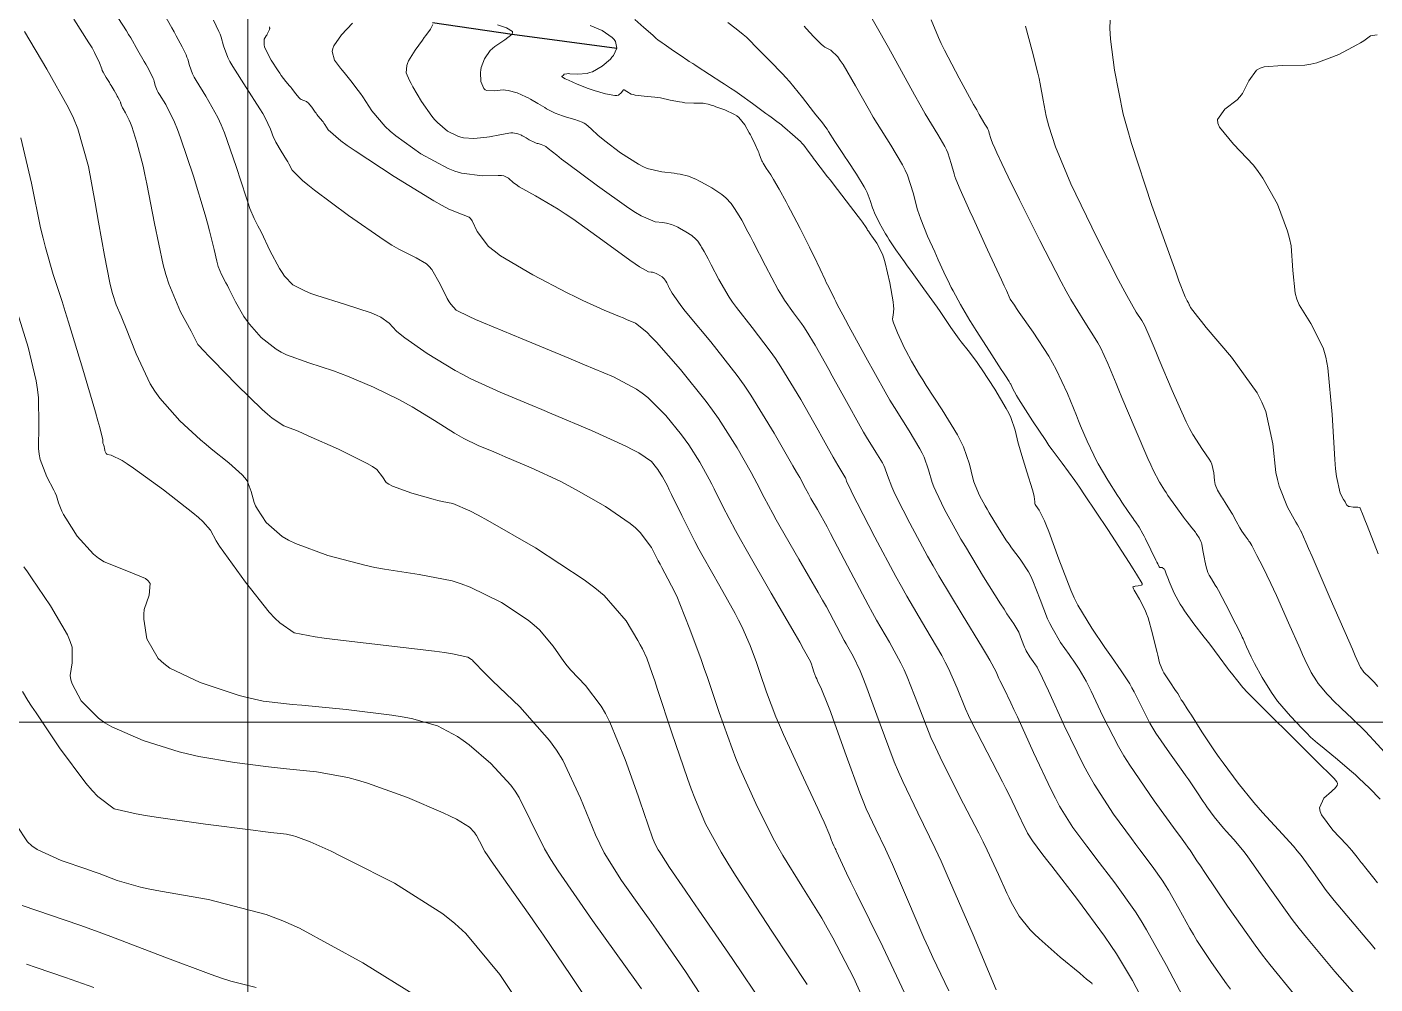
# Model space of a CAD drawing. Header units: millimetres. Extents: x 837475 to 838477, y 1189012 to 1191015.
# Drawn here: x 838252.3 to 838400.1, y 1189385.2 to 1189490.1 of the extents above; entities that cross this region are included whole.
import ezdxf

# ---------------------------------------------------------------- set-up
doc = ezdxf.new("R2010")
doc.units = ezdxf.units.MM
doc.header["$LTSCALE"] = 0.3
doc.layers.add('COORD', color=253, linetype='Continuous', lineweight=20)
for name, color, linetype, lineweight, true_color in [('COTAS 10', 7, 'Continuous', 9, 0x6e3e2d), ('COTAS INT', 7, 'Continuous', 5, 0x9fa19f), ('Escorrentias', 7, 'Continuous', 25, 0x00a8ad)]:
    doc.layers.add(name, color=color, linetype=linetype, lineweight=lineweight, true_color=true_color)

msp = doc.modelspace()

# ---------------------------------------------------------------- linework, layer by layer
at = {"layer": 'COORD'}
for p, q in [((838276.51, 1189013.87), (838276.51, 1191013.87)), ((837476.51, 1189413.87), (838476.51, 1189413.87))]:
    msp.add_line(p, q, dxfattribs=at)
at = {"layer": 'COTAS 10'}
for points in [[(838257.42, 1189490.92), (838259.08, 1189488.32), (838259.42, 1189487.76), (838259.7, 1189487.28), (838260.24, 1189486.13), (838260.47, 1189485.47), (838260.54, 1189485.29), (838260.62, 1189485.12), (838260.95, 1189484.53), (838261.31, 1189483.96), (838261.41, 1189483.8), (838261.5, 1189483.65), (838261.83, 1189483.08), (838262.12, 1189482.58), (838262.18, 1189482.47), (838262.24, 1189482.36), (838262.41, 1189482.05), (838262.52, 1189481.81), (838262.55, 1189481.75), (838262.57, 1189481.7), (838262.62, 1189481.51), (838262.71, 1189481.27), (838262.75, 1189481.19), (838262.81, 1189481.09), (838263.09, 1189480.65), (838263.49, 1189479.84), (838263.62, 1189479.51), (838263.76, 1189479.14), (838264.33, 1189477.41), (838265.02, 1189474.81), (838265.22, 1189473.89), (838265.43, 1189472.88), (838266.25, 1189468.5), (838267.22, 1189464), (838267.52, 1189462.92), (838267.84, 1189461.91), (838269.13, 1189458.84), (838270.27, 1189456.7), (838270.49, 1189456.28), (838270.68, 1189455.93), (838271.02, 1189455.27), (838271.73, 1189454.48), (838272.15, 1189454.05), (838272.66, 1189453.52), (838275.3, 1189450.83), (838278.06, 1189448.14), (838278.66, 1189447.6), (838279.18, 1189447.17), (838280.43, 1189446.34), (838281.82, 1189445.82), (838282.42, 1189445.56), (838283.12, 1189445.26), (838286.45, 1189443.77), (838289.59, 1189442.21), (838290.17, 1189441.87), (838290.63, 1189441.56), (838291.26, 1189440.74), (838291.65, 1189440.11), (838291.96, 1189439.93), (838292.35, 1189439.73), (838294.49, 1189438.97), (838296.82, 1189438.3), (838297.33, 1189438.16), (838297.79, 1189438.05), (838298.97, 1189437.82), (838300.85, 1189437.02), (838301.75, 1189436.55), (838302.82, 1189435.97), (838308.04, 1189432.95), (838313.39, 1189429.46), (838314.55, 1189428.57), (838315.56, 1189427.73), (838318, 1189424.97), (838319.27, 1189422.8), (838319.53, 1189422.33), (838319.76, 1189421.91), (838320.26, 1189420.87), (838320.84, 1189419.2), (838321.11, 1189418.39), (838321.43, 1189417.43), (838322.99, 1189412.7), (838324.7, 1189407.69), (838325.11, 1189406.55), (838325.5, 1189405.52), (838326.67, 1189402.7), (838328.4, 1189399.61), (838329.14, 1189398.41), (838329.98, 1189397.06), (838333.97, 1189390.94), (838337.84, 1189385.09)], [(838329.15, 1189490.55), (838330.05, 1189489.84), (838330.83, 1189489.23), (838331.01, 1189489.08), (838331.17, 1189488.94), (838331.61, 1189488.51), (838332.14, 1189487.94), (838332.36, 1189487.72), (838332.6, 1189487.48), (838333.74, 1189486.35), (838335.11, 1189484.94), (838335.49, 1189484.51), (838335.88, 1189484.07), (838337.31, 1189482.32), (838338.53, 1189480.76), (838338.78, 1189480.44), (838339.01, 1189480.16), (838339.51, 1189479.55), (838339.88, 1189479.05), (838340.02, 1189478.84), (838340.18, 1189478.6), (838340.88, 1189477.52), (838341.73, 1189476.19), (838341.99, 1189475.8), (838342.24, 1189475.41), (838343.23, 1189473.92), (838344.08, 1189472.54), (838344.26, 1189472.22), (838344.41, 1189471.92), (838344.74, 1189471.05), (838344.99, 1189470.24), (838345.09, 1189469.98), (838345.21, 1189469.7), (838345.77, 1189468.57), (838346.44, 1189467.37), (838346.64, 1189467.05), (838346.83, 1189466.73), (838347.57, 1189465.63), (838348.49, 1189464.32), (838348.81, 1189463.88), (838349.15, 1189463.4), (838350.62, 1189461.37), (838352.07, 1189459.34), (838352.41, 1189458.86), (838352.72, 1189458.42), (838353.6, 1189457.13), (838354.31, 1189456.11), (838354.51, 1189455.83), (838354.72, 1189455.56), (838355.47, 1189454.6), (838356.39, 1189453.38), (838356.7, 1189452.94), (838357.03, 1189452.46), (838358.4, 1189450.37), (838359.67, 1189448.23), (838359.93, 1189447.72), (838360.15, 1189447.25), (838360.63, 1189445.85), (838360.97, 1189444.45), (838361.1, 1189443.97), (838361.25, 1189443.46), (838361.93, 1189441.28), (838362.55, 1189439.31), (838362.66, 1189438.93), (838362.74, 1189438.61), (838362.81, 1189438.02), (838362.81, 1189437.79), (838362.85, 1189437.7), (838362.91, 1189437.59), (838363.26, 1189437.1), (838363.87, 1189435.92), (838364.09, 1189435.38), (838364.34, 1189434.75), (838365.43, 1189431.71), (838366.73, 1189428.33), (838367.11, 1189427.49), (838367.51, 1189426.69), (838369.03, 1189424.15), (838370.49, 1189422.04), (838370.85, 1189421.52), (838371.2, 1189421.03), (838372.28, 1189419.48), (838373.2, 1189418.04), (838373.45, 1189417.62), (838373.68, 1189417.19), (838374.48, 1189415.56), (838375.41, 1189413.75), (838375.73, 1189413.21), (838376.08, 1189412.65), (838377.57, 1189410.49), (838379.03, 1189408.45), (838379.37, 1189407.97), (838379.68, 1189407.53), (838380.55, 1189406.22), (838381.25, 1189405.15), (838381.46, 1189404.85), (838381.67, 1189404.56), (838382.47, 1189403.49), (838383.31, 1189402.46), (838383.54, 1189402.19), (838383.77, 1189401.92), (838384.62, 1189401), (838385.74, 1189399.65), (838386.15, 1189399.1), (838386.6, 1189398.49), (838388.57, 1189395.65), (838391.02, 1189392.23), (838391.78, 1189391.25), (838392.57, 1189390.25), (838395.7, 1189386.54), (838398.44, 1189383.41)], [(838371.04, 1189490.79), (838371.01, 1189489.89), (838371.05, 1189489.36), (838371.11, 1189488.71), (838371.52, 1189485.33), (838372.49, 1189480.51), (838372.91, 1189478.95), (838373.38, 1189477.29), (838375.63, 1189470.48), (838377.81, 1189464.41), (838378.25, 1189463.22), (838378.6, 1189462.25), (838379.28, 1189460.48), (838379.44, 1189460.17), (838379.47, 1189460.1), (838379.5, 1189460.04), (838379.58, 1189459.92), (838379.62, 1189459.85), (838379.64, 1189459.82), (838379.67, 1189459.75), (838379.71, 1189459.65), (838379.73, 1189459.6), (838379.75, 1189459.55), (838379.85, 1189459.32), (838380.62, 1189458.31), (838381.06, 1189457.77), (838381.6, 1189457.13), (838384.38, 1189453.86), (838387.16, 1189449.97), (838387.7, 1189448.94), (838388.14, 1189447.92), (838388.91, 1189444.38), (838389.23, 1189441.22), (838389.39, 1189440.45), (838389.58, 1189439.72), (838390.51, 1189437.42), (838391.42, 1189435.79), (838391.59, 1189435.48), (838391.73, 1189435.22), (838391.97, 1189434.81), (838391.98, 1189434.78), (838391.99, 1189434.78), (838391.99, 1189434.77), (838392.01, 1189434.74), (838392.51, 1189433.59), (838392.82, 1189432.88), (838393.2, 1189432), (838395.2, 1189427.4), (838397.22, 1189422.77), (838397.62, 1189421.87), (838397.94, 1189421.13), (838398.51, 1189419.85), (838398.64, 1189419.65), (838398.68, 1189419.59), (838398.72, 1189419.54), (838398.89, 1189419.34), (838399.1, 1189419.13), (838399.16, 1189419.06), (838399.23, 1189419), (838399.48, 1189418.76), (838399.79, 1189418.46), (838399.89, 1189418.35), (838399.99, 1189418.24), (838400.41, 1189417.78)], [(838287.96, 1189490.46), (838286.77, 1189489.19), (838285.92, 1189487.99), (838285.81, 1189487.69), (838285.75, 1189487.39), (838286.01, 1189486.44), (838286.66, 1189485.55), (838286.85, 1189485.31), (838287.05, 1189485.06), (838287.79, 1189484.17), (838288.61, 1189483.11), (838288.85, 1189482.77), (838289.11, 1189482.4), (838290.09, 1189480.88), (838291.54, 1189479.14), (838292.09, 1189478.63), (838292.71, 1189478.11), (838295.48, 1189476.16), (838298.46, 1189474.56), (838299.21, 1189474.27), (838299.92, 1189474.04), (838302.24, 1189473.75), (838303.96, 1189473.79), (838304.3, 1189473.77), (838304.58, 1189473.73), (838305.09, 1189473.48), (838305.62, 1189472.97), (838305.91, 1189472.78), (838306.26, 1189472.55), (838308.06, 1189471.55), (838310.52, 1189470.09), (838311.3, 1189469.58), (838312.12, 1189469.03), (838315.43, 1189466.66), (838318.38, 1189464.51), (838318.97, 1189464.1), (838319.46, 1189463.77), (838320.43, 1189463.23), (838320.74, 1189463.2), (838320.82, 1189463.19), (838320.89, 1189463.17), (838321.1, 1189463.12), (838321.29, 1189463.04), (838321.36, 1189463.01), (838321.42, 1189462.97), (838321.68, 1189462.83), (838321.93, 1189462.67), (838321.98, 1189462.62), (838322.03, 1189462.58), (838322.16, 1189462.44), (838322.26, 1189462.29), (838322.29, 1189462.25), (838322.32, 1189462.2), (838322.43, 1189462.02), (838322.58, 1189461.73), (838322.64, 1189461.61), (838322.71, 1189461.48), (838323.02, 1189460.89), (838323.89, 1189459.64), (838324.31, 1189459.1), (838324.81, 1189458.48), (838327.27, 1189455.53), (838330.15, 1189451.87), (838330.91, 1189450.8), (838331.66, 1189449.7), (838334.23, 1189445.53), (838336.27, 1189441.97), (838336.67, 1189441.25), (838337.01, 1189440.66), (838337.65, 1189439.48), (838337.97, 1189438.88), (838338.1, 1189438.65), (838338.25, 1189438.38), (838338.95, 1189437.17), (838340.01, 1189435.26), (838340.39, 1189434.55), (838340.81, 1189433.77), (838342.62, 1189430.3), (838344.52, 1189426.72), (838344.99, 1189425.85), (838345.44, 1189425.05), (838346.87, 1189422.62), (838348.12, 1189420.32), (838348.46, 1189419.59), (838348.8, 1189418.83), (838349.99, 1189415.75), (838351.41, 1189412.19), (838351.89, 1189411.12), (838352.4, 1189410.02), (838354.55, 1189405.75), (838356.66, 1189401.69), (838357.14, 1189400.73), (838357.58, 1189399.83), (838358.8, 1189397.15), (838359.72, 1189395.1), (838359.97, 1189394.59), (838360.22, 1189394.11), (838361.08, 1189392.6), (838362.29, 1189391.1), (838362.75, 1189390.63), (838363.26, 1189390.13), (838365.57, 1189388.1), (838367.72, 1189386.33), (838368.14, 1189385.98), (838368.47, 1189385.7), (838369.04, 1189385.23), (838369.07, 1189385.17), (838369.08, 1189385.16), (838369.09, 1189385.15), (838369.1, 1189385.13)], [(838307.08, 1189381.74), (838304.14, 1189386.2), (838300.39, 1189390.68), (838299.18, 1189391.79), (838297.89, 1189392.85), (838292.58, 1189396.2), (838287.63, 1189398.71), (838286.56, 1189399.24), (838285.63, 1189399.7), (838283.33, 1189400.75), (838282.07, 1189401.23), (838281.77, 1189401.33), (838281.5, 1189401.41), (838280.75, 1189401.57), (838279.03, 1189401.77), (838278.15, 1189401.88), (838277.1, 1189402.01), (838271.85, 1189402.68), (838266.44, 1189403.43), (838265.28, 1189403.61), (838264.27, 1189403.79), (838261.85, 1189404.36), (838260.05, 1189405.71), (838259.43, 1189406.37), (838258.75, 1189407.16), (838255.86, 1189411.06), (838253.27, 1189414.89), (838252.78, 1189415.62), (838252.38, 1189416.22), (838251.79, 1189417.22)]]:
    msp.add_lwpolyline(points, dxfattribs=at)
at = {"layer": 'COTAS INT'}
for points in [[(838343.91, 1189492.8), (838346.76, 1189487.82), (838349.61, 1189482.63), (838350.23, 1189481.52), (838350.78, 1189480.55), (838352.16, 1189478.26), (838352.94, 1189476.95), (838353.11, 1189476.6), (838353.26, 1189476.26), (838353.64, 1189475.1), (838353.94, 1189473.98), (838354.04, 1189473.67), (838354.14, 1189473.36), (838354.6, 1189472.24), (838355.37, 1189470.54), (838355.67, 1189469.87), (838356.02, 1189469.11), (838357.62, 1189465.63), (838359.14, 1189462.33), (838359.43, 1189461.69), (838359.68, 1189461.16), (838360.11, 1189460.23), (838360.55, 1189459.56), (838360.8, 1189459.21), (838361.09, 1189458.78), (838362.62, 1189456.6), (838364.33, 1189453.96), (838364.75, 1189453.23), (838365.15, 1189452.5), (838366.38, 1189449.87), (838367.36, 1189447.48), (838367.6, 1189446.9), (838367.82, 1189446.35), (838368.53, 1189444.66), (838369.26, 1189443.11), (838369.49, 1189442.65), (838369.75, 1189442.18), (838370.81, 1189440.38), (838371.86, 1189438.71), (838372.11, 1189438.32), (838372.34, 1189437.96), (838373.03, 1189436.94), (838373.57, 1189436.19), (838373.7, 1189435.99), (838373.82, 1189435.81), (838374.22, 1189435.22), (838374.64, 1189434.51), (838374.78, 1189434.25), (838374.92, 1189433.97), (838375.53, 1189432.74), (838376.08, 1189431.6), (838376.19, 1189431.38), (838376.27, 1189431.2), (838376.43, 1189430.89), (838376.46, 1189430.85), (838376.47, 1189430.84), (838376.47, 1189430.83), (838376.48, 1189430.82), (838376.53, 1189430.81), (838376.56, 1189430.81), (838376.59, 1189430.81), (838376.76, 1189430.8), (838376.95, 1189430.68), (838377.01, 1189430.62), (838377.05, 1189430.54), (838377.21, 1189430.12), (838377.44, 1189429.48), (838377.53, 1189429.26), (838377.63, 1189429.02), (838378.09, 1189428), (838378.75, 1189426.78), (838378.98, 1189426.42), (838379.22, 1189426.05), (838380.25, 1189424.63), (838381.38, 1189423.17), (838381.68, 1189422.78), (838381.98, 1189422.39), (838383.01, 1189421.02), (838383.94, 1189419.79), (838384.16, 1189419.49), (838384.38, 1189419.21), (838385.05, 1189418.34), (838385.62, 1189417.64), (838385.78, 1189417.46), (838385.94, 1189417.29), (838386.48, 1189416.73), (838387.5, 1189415.73), (838387.95, 1189415.28), (838388.47, 1189414.76), (838390.98, 1189412.27), (838393.4, 1189409.86), (838393.88, 1189409.4), (838394.26, 1189409.01), (838394.96, 1189408.34), (838395.15, 1189408.17), (838395.22, 1189408.1), (838395.29, 1189408.02), (838395.62, 1189407.68), (838395.9, 1189407.32), (838395.95, 1189407.23), (838395.97, 1189407.15), (838395.95, 1189406.9), (838395.65, 1189406.56), (838395.5, 1189406.42), (838395.33, 1189406.25), (838394.48, 1189405.51), (838394, 1189404.45), (838394.07, 1189404.08), (838394.22, 1189403.69), (838395.47, 1189402.02), (838396.98, 1189400.43), (838397.29, 1189400.09), (838397.56, 1189399.79), (838398.15, 1189399.07), (838398.48, 1189398.61), (838398.58, 1189398.48), (838398.69, 1189398.35), (838399.11, 1189397.85), (838399.98, 1189396.76), (838400.38, 1189396.26)], [(838262.32, 1189491), (838263.18, 1189489.62), (838263.42, 1189489.24), (838263.65, 1189488.86), (838264.45, 1189487.49), (838265.14, 1189486.28), (838265.3, 1189485.99), (838265.45, 1189485.73), (838265.86, 1189484.97), (838266.13, 1189484.4), (838266.18, 1189484.25), (838266.23, 1189484.12), (838266.35, 1189483.66), (838266.57, 1189483.09), (838266.68, 1189482.88), (838266.82, 1189482.64), (838267.5, 1189481.57), (838268.46, 1189479.62), (838268.78, 1189478.82), (838269.12, 1189477.91), (838270.53, 1189473.71), (838271.82, 1189469.48), (838272.09, 1189468.55), (838272.31, 1189467.73), (838272.81, 1189465.65), (838273.08, 1189464.39), (838273.17, 1189464.08), (838273.26, 1189463.8), (838273.62, 1189462.94), (838274.09, 1189462.03), (838274.25, 1189461.72), (838274.42, 1189461.38), (838275.14, 1189459.93), (838276.06, 1189458.34), (838276.35, 1189457.91), (838276.67, 1189457.49), (838277.96, 1189456.03), (838279.62, 1189454.73), (838280.17, 1189454.42), (838280.75, 1189454.12), (838283.18, 1189453.23), (838285.9, 1189452.36), (838286.67, 1189452.08), (838287.44, 1189451.79), (838290.28, 1189450.59), (838293.05, 1189449.23), (838293.79, 1189448.83), (838294.51, 1189448.43), (838296.97, 1189446.91), (838299.15, 1189445.54), (838299.68, 1189445.24), (838300.18, 1189444.96), (838301.74, 1189444.2), (838303.46, 1189443.48), (838304.07, 1189443.23), (838304.72, 1189442.95), (838307.55, 1189441.74), (838310.74, 1189440.26), (838311.62, 1189439.81), (838312.51, 1189439.34), (838315.71, 1189437.51), (838318.43, 1189435.64), (838319.02, 1189435.14), (838319.53, 1189434.66), (838320.76, 1189433.02), (838321.5, 1189431.55), (838321.7, 1189431.17), (838321.89, 1189430.8), (838322.57, 1189429.57), (838323.35, 1189428.03), (838323.6, 1189427.47), (838323.87, 1189426.84), (838324.97, 1189424.06), (838326.2, 1189420.73), (838326.55, 1189419.75), (838326.9, 1189418.75), (838328.19, 1189414.93), (838329.59, 1189410.98), (838330.02, 1189409.89), (838330.46, 1189408.81), (838332.19, 1189404.93), (838334.07, 1189401.19), (838334.62, 1189400.2), (838335.17, 1189399.23), (838337.26, 1189395.88), (838339.43, 1189392.38), (838340.04, 1189391.31), (838340.65, 1189390.21), (838342.9, 1189385.88), (838344.97, 1189381.34)], [(838267.07, 1189491.9), (838268.17, 1189489.97), (838268.42, 1189489.52), (838268.65, 1189489.1), (838269.3, 1189487.9), (838269.73, 1189486.99), (838269.82, 1189486.76), (838269.9, 1189486.54), (838270.09, 1189485.82), (838270.44, 1189484.91), (838270.61, 1189484.57), (838270.83, 1189484.19), (838271.91, 1189482.49), (838273.22, 1189480.12), (838273.58, 1189479.32), (838273.94, 1189478.45), (838275.23, 1189474.77), (838276.31, 1189471.4), (838276.54, 1189470.73), (838276.73, 1189470.16), (838277.19, 1189469.05), (838277.6, 1189468.28), (838277.78, 1189467.93), (838277.98, 1189467.52), (838278.91, 1189465.57), (838279.97, 1189463.57), (838280.25, 1189463.13), (838280.52, 1189462.75), (838281.43, 1189461.79), (838282.83, 1189461.09), (838283.4, 1189460.86), (838284.06, 1189460.62), (838287.1, 1189459.67), (838290.02, 1189458.72), (838290.6, 1189458.48), (838291.08, 1189458.26), (838291.99, 1189457.58), (838292.79, 1189456.71), (838293.2, 1189456.37), (838293.7, 1189455.99), (838296.16, 1189454.28), (838299.22, 1189452.42), (838300.08, 1189451.95), (838300.95, 1189451.5), (838304.17, 1189450.03), (838307.68, 1189448.58), (838308.75, 1189448.13), (838309.85, 1189447.66), (838314.17, 1189445.83), (838317.96, 1189444.11), (838318.73, 1189443.72), (838319.39, 1189443.37), (838320.76, 1189442.42), (838321.31, 1189441.74), (838321.45, 1189441.56), (838321.57, 1189441.38), (838321.96, 1189440.76), (838322.5, 1189439.75), (838322.71, 1189439.32), (838322.96, 1189438.82), (838324.08, 1189436.51), (838325.52, 1189433.66), (838325.96, 1189432.83), (838326.42, 1189431.98), (838328.24, 1189428.78), (838329.93, 1189425.77), (838330.31, 1189425.04), (838330.65, 1189424.36), (838331.58, 1189422.27), (838332.27, 1189420.41), (838332.46, 1189419.86), (838332.66, 1189419.3), (838333.38, 1189417.16), (838334.4, 1189414.45), (838334.79, 1189413.52), (838335.22, 1189412.52), (838337.16, 1189408.3), (838338.99, 1189404.39), (838339.36, 1189403.58), (838339.68, 1189402.9), (838340.3, 1189401.45), (838340.51, 1189400.87), (838340.56, 1189400.74), (838340.61, 1189400.62), (838340.76, 1189400.3), (838340.91, 1189399.99), (838340.96, 1189399.88), (838341.02, 1189399.75), (838341.25, 1189399.21), (838342.16, 1189397.3), (838342.63, 1189396.31), (838343.21, 1189395.13), (838346.12, 1189389.21), (838349.14, 1189382.86)], [(838272.75, 1189490.82), (838273.33, 1189489.58), (838273.46, 1189489.26), (838273.57, 1189488.96), (838273.83, 1189487.98), (838274.3, 1189486.73), (838274.54, 1189486.26), (838274.84, 1189485.74), (838276.32, 1189483.41), (838277.82, 1189481.09), (838278.13, 1189480.57), (838278.4, 1189480.11), (838278.97, 1189478.87), (838279.32, 1189477.96), (838279.45, 1189477.7), (838279.58, 1189477.43), (838280.16, 1189476.43), (838280.74, 1189475.49), (838280.88, 1189475.26), (838281, 1189475.04), (838281.36, 1189474.36), (838282.48, 1189473.23), (838283.08, 1189472.74), (838283.82, 1189472.16), (838287.53, 1189469.41), (838291.44, 1189466.7), (838292.29, 1189466.16), (838293.04, 1189465.7), (838294.94, 1189464.76), (838296.1, 1189464.1), (838296.4, 1189463.81), (838296.68, 1189463.47), (838297.6, 1189461.87), (838298.37, 1189460.28), (838298.57, 1189459.94), (838298.75, 1189459.66), (838299.33, 1189459.01), (838300.76, 1189458.32), (838301.48, 1189458), (838302.34, 1189457.64), (838306.59, 1189455.87), (838311.26, 1189453.95), (838312.38, 1189453.48), (838313.43, 1189453.04), (838316.59, 1189451.71), (838319.1, 1189450.36), (838319.74, 1189449.92), (838320.35, 1189449.44), (838322.35, 1189447.47), (838324.04, 1189445.37), (838324.45, 1189444.81), (838324.84, 1189444.26), (838326.05, 1189442.35), (838327.09, 1189440.49), (838327.36, 1189439.96), (838327.64, 1189439.44), (838328.6, 1189437.5), (838329.99, 1189434.85), (838330.53, 1189433.87), (838331.14, 1189432.79), (838333.9, 1189427.99), (838336.51, 1189423.5), (838337.02, 1189422.61), (838337.44, 1189421.87), (838338.18, 1189420.49), (838338.33, 1189420.09), (838338.37, 1189419.97), (838338.42, 1189419.85), (838338.57, 1189419.39), (838338.79, 1189418.8), (838338.88, 1189418.6), (838338.97, 1189418.39), (838339.39, 1189417.48), (838340.1, 1189415.75), (838340.38, 1189415.01), (838340.69, 1189414.17), (838342.12, 1189410.21), (838343.62, 1189406.12), (838343.98, 1189405.2), (838344.32, 1189404.36), (838345.36, 1189402.12), (838346.43, 1189399.93), (838346.79, 1189399.13), (838347.18, 1189398.26), (838348.83, 1189394.41), (838350.64, 1189390.22), (838351.13, 1189389.12), (838351.62, 1189388.05), (838353.35, 1189384.41)], [(838318.93, 1189490.88), (838319.91, 1189490.02), (838320.9, 1189489.16), (838321.09, 1189488.99), (838321.25, 1189488.85), (838321.51, 1189488.62), (838321.79, 1189488.43), (838321.95, 1189488.31), (838322.15, 1189488.17), (838323.18, 1189487.46), (838324.22, 1189486.74), (838324.43, 1189486.6), (838324.59, 1189486.49), (838324.91, 1189486.28), (838325.29, 1189486.04), (838325.51, 1189485.9), (838325.77, 1189485.73), (838327.12, 1189484.85), (838328.48, 1189483.96), (838328.75, 1189483.79), (838328.98, 1189483.64), (838329.44, 1189483.37), (838329.91, 1189483.06), (838330.15, 1189482.89), (838330.43, 1189482.69), (838331.85, 1189481.66), (838333.31, 1189480.58), (838333.62, 1189480.36), (838333.89, 1189480.16), (838334.52, 1189479.7), (838335.01, 1189479.33), (838335.18, 1189479.18), (838335.38, 1189479.02), (838336.23, 1189478.29), (838337.09, 1189477.5), (838337.28, 1189477.29), (838337.46, 1189477.1), (838337.96, 1189476.46), (838338.4, 1189475.83), (838338.53, 1189475.65), (838338.68, 1189475.45), (838339.26, 1189474.7), (838340.08, 1189473.65), (838340.38, 1189473.27), (838340.7, 1189472.85), (838342.11, 1189471.01), (838343.42, 1189469.29), (838343.68, 1189468.94), (838343.9, 1189468.65), (838344.3, 1189468.07), (838344.4, 1189467.88), (838344.43, 1189467.84), (838344.45, 1189467.8), (838344.54, 1189467.67), (838344.73, 1189467.4), (838344.82, 1189467.27), (838344.93, 1189467.12), (838345.47, 1189466.38), (838346.09, 1189465.16), (838346.25, 1189464.71), (838346.4, 1189464.21), (838346.91, 1189462), (838347.26, 1189459.92), (838347.3, 1189459.5), (838347.33, 1189459.16), (838347.25, 1189458.48), (838347.19, 1189458.05), (838347.23, 1189457.86), (838347.29, 1189457.63), (838347.72, 1189456.54), (838348.31, 1189455.27), (838348.48, 1189454.93), (838348.65, 1189454.59), (838349.26, 1189453.42), (838350.16, 1189451.92), (838350.5, 1189451.37), (838350.89, 1189450.76), (838352.63, 1189448.11), (838354.31, 1189445.35), (838354.66, 1189444.68), (838354.96, 1189444.05), (838355.63, 1189442.12), (838356, 1189440.59), (838356.12, 1189440.21), (838356.24, 1189439.84), (838356.73, 1189438.7), (838357.35, 1189437.56), (838357.56, 1189437.2), (838357.78, 1189436.82), (838358.7, 1189435.3), (838359.7, 1189433.75), (838359.97, 1189433.35), (838360.25, 1189432.97), (838361.2, 1189431.71), (838362.11, 1189430.32), (838362.35, 1189429.86), (838362.58, 1189429.36), (838363.39, 1189427.3), (838364.2, 1189425.2), (838364.44, 1189424.67), (838364.69, 1189424.18), (838365.63, 1189422.59), (838366.55, 1189421.28), (838366.77, 1189420.95), (838366.99, 1189420.65), (838367.66, 1189419.67), (838368.43, 1189418.36), (838368.69, 1189417.84), (838368.99, 1189417.24), (838370.25, 1189414.52), (838371.98, 1189411.17), (838372.57, 1189410.17), (838373.2, 1189409.15), (838375.88, 1189405.23), (838378.3, 1189401.92), (838378.76, 1189401.28), (838379.14, 1189400.76), (838379.77, 1189399.9), (838379.84, 1189399.81), (838379.85, 1189399.79), (838379.87, 1189399.76), (838379.93, 1189399.66), (838380.58, 1189398.67), (838380.97, 1189398.09), (838381.45, 1189397.38), (838383.94, 1189393.69), (838386.95, 1189389.41), (838387.75, 1189388.33), (838388.55, 1189387.3), (838391.32, 1189383.93)], [(838351.44, 1189490.83), (838352.23, 1189488.92), (838352.54, 1189488.26), (838352.89, 1189487.53), (838354.51, 1189484.44), (838356.09, 1189481.55), (838356.42, 1189480.96), (838356.7, 1189480.46), (838357.32, 1189479.41), (838357.59, 1189478.96), (838357.64, 1189478.84), (838357.7, 1189478.72), (838357.82, 1189478.32), (838357.93, 1189477.94), (838357.96, 1189477.83), (838358, 1189477.73), (838358.15, 1189477.34), (838358.42, 1189476.76), (838358.52, 1189476.53), (838358.64, 1189476.27), (838359.19, 1189475.08), (838360.21, 1189472.95), (838360.63, 1189472.09), (838361.11, 1189471.12), (838363.33, 1189466.66), (838365.67, 1189462.11), (838366.23, 1189461.09), (838366.74, 1189460.17), (838368.27, 1189457.71), (838369.43, 1189455.92), (838369.71, 1189455.43), (838369.98, 1189454.94), (838370.81, 1189453.17), (838371.7, 1189450.99), (838372.02, 1189450.25), (838372.35, 1189449.44), (838373.8, 1189446), (838375.19, 1189442.75), (838375.5, 1189442.07), (838375.77, 1189441.49), (838376.45, 1189440.15), (838377, 1189439.3), (838377.19, 1189439.02), (838377.39, 1189438.72), (838378.25, 1189437.49), (838379.11, 1189436.31), (838379.31, 1189436.04), (838379.49, 1189435.8), (838380.02, 1189435.14), (838380.4, 1189434.67), (838380.49, 1189434.55), (838380.58, 1189434.44), (838380.82, 1189434.07), (838381.01, 1189433.65), (838381.06, 1189433.5), (838381.1, 1189433.35), (838381.23, 1189432.68), (838381.36, 1189431.94), (838381.4, 1189431.75), (838381.43, 1189431.55), (838381.58, 1189430.87), (838381.77, 1189430.27), (838381.83, 1189430.12), (838381.9, 1189429.98), (838382.16, 1189429.55), (838382.58, 1189428.89), (838382.75, 1189428.61), (838382.93, 1189428.28), (838383.73, 1189426.74), (838384.53, 1189425.2), (838384.7, 1189424.87), (838384.85, 1189424.58), (838385.21, 1189423.89), (838385.46, 1189423.36), (838385.55, 1189423.18), (838385.64, 1189422.98), (838386.02, 1189422.12), (838386.53, 1189421.02), (838386.71, 1189420.66), (838386.9, 1189420.29), (838387.71, 1189418.75), (838388.74, 1189417.09), (838389.07, 1189416.62), (838389.42, 1189416.16), (838390.85, 1189414.51), (838392.13, 1189413.15), (838392.39, 1189412.88), (838392.61, 1189412.65), (838393.03, 1189412.22), (838393.54, 1189411.79), (838393.81, 1189411.57), (838394.13, 1189411.3), (838395.76, 1189409.96), (838397.54, 1189408.45), (838397.96, 1189408.08), (838398.34, 1189407.73), (838399.48, 1189406.63), (838400.66, 1189405.42)], [(838252.01, 1189489.56), (838254.45, 1189485.44), (838256.85, 1189481.21), (838257.38, 1189480.05), (838257.84, 1189478.9), (838259.01, 1189474.78), (838259.76, 1189470.8), (838259.95, 1189469.73), (838260.14, 1189468.68), (838260.79, 1189465.02), (838261.36, 1189462.02), (838261.5, 1189461.39), (838261.64, 1189460.84), (838262.05, 1189459.6), (838262.61, 1189458.36), (838262.83, 1189457.82), (838263.08, 1189457.2), (838264.24, 1189454.23), (838265.79, 1189450.96), (838266.3, 1189450.14), (838266.83, 1189449.36), (838269.04, 1189446.87), (838271.32, 1189444.8), (838271.92, 1189444.29), (838272.49, 1189443.81), (838274.41, 1189442.28), (838275.88, 1189440.98), (838276.17, 1189440.63), (838276.41, 1189440.3), (838276.86, 1189439.15), (838277.19, 1189437.95), (838277.35, 1189437.58), (838277.55, 1189437.21), (838278.51, 1189435.73), (838280.26, 1189434.22), (838280.95, 1189433.82), (838281.72, 1189433.44), (838285.28, 1189432.14), (838289.32, 1189431.06), (838290.41, 1189430.82), (838291.49, 1189430.61), (838295.28, 1189430.04), (838298.92, 1189429.33), (838299.9, 1189429.02), (838300.88, 1189428.66), (838304.33, 1189426.97), (838307.25, 1189425.02), (838307.9, 1189424.5), (838308.47, 1189423.99), (838309.97, 1189422.2), (838311.14, 1189420.49), (838311.51, 1189420.02), (838311.91, 1189419.55), (838313.52, 1189417.88), (838315.25, 1189415.62), (838315.73, 1189414.79), (838316.2, 1189413.86), (838317.88, 1189409.77), (838319.29, 1189405.78), (838319.59, 1189404.92), (838319.85, 1189404.18), (838320.47, 1189402.36), (838320.8, 1189401.39), (838320.87, 1189401.18), (838320.95, 1189400.98), (838321.16, 1189400.47), (838321.51, 1189399.86), (838321.67, 1189399.6), (838321.85, 1189399.31), (838322.75, 1189397.94), (838324.45, 1189395.43), (838325.14, 1189394.41), (838325.94, 1189393.26), (838329.59, 1189387.94), (838333.15, 1189382.67)], [(838358.57, 1189384.5), (838356.02, 1189390.53), (838353.2, 1189397.1), (838352.52, 1189398.62), (838351.88, 1189400), (838349.96, 1189403.93), (838348.31, 1189407.34), (838347.85, 1189408.4), (838347.39, 1189409.51), (838345.72, 1189413.93), (838344.26, 1189417.92), (838343.93, 1189418.76), (838343.64, 1189419.48), (838342.88, 1189421.1), (838342.29, 1189422.12), (838342.1, 1189422.46), (838341.9, 1189422.82), (838341.1, 1189424.33), (838339.94, 1189426.48), (838339.51, 1189427.24), (838339.03, 1189428.08), (838336.93, 1189431.72), (838334.88, 1189435.27), (838334.44, 1189436.04), (838334.06, 1189436.74), (838333.13, 1189438.49), (838332.32, 1189440.05), (838332.02, 1189440.61), (838331.68, 1189441.23), (838330.14, 1189443.94), (838328.12, 1189447.14), (838327.46, 1189448.06), (838326.77, 1189449), (838323.94, 1189452.52), (838321.31, 1189455.51), (838320.74, 1189456.11), (838320.24, 1189456.61), (838319.01, 1189457.59), (838318.01, 1189458.01), (838317.66, 1189458.16), (838317.27, 1189458.32), (838315.59, 1189459.01), (838313.23, 1189460.07), (838312.42, 1189460.47), (838311.53, 1189460.91), (838307.74, 1189462.88), (838304.22, 1189464.98), (838303.5, 1189465.51), (838302.9, 1189466.01), (838301.64, 1189467.64), (838301.09, 1189468.82), (838300.93, 1189469.05), (838300.76, 1189469.22), (838300.12, 1189469.48), (838298.55, 1189470.09), (838297.8, 1189470.5), (838296.91, 1189471), (838292.55, 1189473.67), (838288.25, 1189476.48), (838287.39, 1189477.07), (838286.68, 1189477.59), (838285.32, 1189478.77), (838284.93, 1189479.37), (838284.83, 1189479.52), (838284.74, 1189479.66), (838284.41, 1189480.07), (838284.08, 1189480.47), (838283.99, 1189480.6), (838283.89, 1189480.73), (838283.5, 1189481.27), (838283.11, 1189481.74), (838283.02, 1189481.83), (838282.93, 1189481.9), (838282.63, 1189482), (838282.33, 1189482.11), (838282.24, 1189482.19), (838282.14, 1189482.28), (838281.74, 1189482.76), (838281.32, 1189483.33), (838281.2, 1189483.48), (838281.08, 1189483.62), (838280.66, 1189484.1), (838280.16, 1189484.74), (838280, 1189484.98), (838279.82, 1189485.24), (838279.07, 1189486.44), (838278.44, 1189487.63), (838278.34, 1189487.89), (838278.28, 1189488.12), (838278.3, 1189488.71), (838278.52, 1189489.08), (838278.57, 1189489.18), (838278.62, 1189489.26), (838278.78, 1189489.55), (838278.88, 1189489.79), (838278.89, 1189489.85), (838278.9, 1189489.9), (838278.88, 1189490.09)], [(838296.77, 1189490.33), (838296.54, 1189489.82), (838296.03, 1189489.13), (838295.85, 1189488.89), (838295.66, 1189488.62), (838294.83, 1189487.5), (838294.12, 1189486.35), (838294.01, 1189486.07), (838293.92, 1189485.82), (838293.87, 1189485.05), (838294.23, 1189484.18), (838294.39, 1189483.85), (838294.59, 1189483.49), (838295.53, 1189481.9), (838296.66, 1189480.28), (838296.97, 1189479.91), (838297.28, 1189479.58), (838298.41, 1189478.65), (838299.53, 1189478.09), (838299.84, 1189477.99), (838300.15, 1189477.91), (838301.27, 1189477.83), (838302.39, 1189477.93), (838302.7, 1189477.98), (838303.01, 1189478.02), (838304.14, 1189478.25), (838305.12, 1189478.42), (838305.34, 1189478.44), (838305.55, 1189478.45), (838306.1, 1189478.36), (838306.49, 1189478.19), (838306.59, 1189478.14), (838306.69, 1189478.09), (838307.02, 1189477.89), (838307.33, 1189477.7), (838307.42, 1189477.66), (838307.51, 1189477.61), (838307.81, 1189477.46), (838308.13, 1189477.34), (838308.22, 1189477.3), (838308.32, 1189477.27), (838308.68, 1189477.17), (838309.02, 1189477.04), (838309.11, 1189477), (838309.18, 1189476.95), (838309.42, 1189476.75), (838310.37, 1189475.99), (838310.9, 1189475.58), (838311.55, 1189475.09), (838314.84, 1189472.63), (838318.27, 1189470.19), (838319, 1189469.72), (838319.64, 1189469.34), (838321.17, 1189468.7), (838322, 1189468.61), (838322.2, 1189468.58), (838322.39, 1189468.55), (838322.95, 1189468.4), (838323.49, 1189468.18), (838323.65, 1189468.1), (838323.83, 1189468.01), (838324.53, 1189467.62), (838325.19, 1189467.19), (838325.34, 1189467.07), (838325.47, 1189466.96), (838325.83, 1189466.58), (838326.09, 1189466.18), (838326.17, 1189466.06), (838326.25, 1189465.93), (838326.54, 1189465.44), (838326.96, 1189464.66), (838327.13, 1189464.35), (838327.31, 1189464), (838328.14, 1189462.39), (838329.28, 1189460.44), (838329.66, 1189459.88), (838330.07, 1189459.3), (838331.8, 1189457.12), (838333.78, 1189454.54), (838334.35, 1189453.71), (838334.94, 1189452.82), (838337.12, 1189449.22), (838339.04, 1189445.86), (838339.45, 1189445.13), (838339.82, 1189444.49), (838340.69, 1189442.92), (838341.19, 1189442.04), (838341.3, 1189441.83), (838341.41, 1189441.65), (838341.74, 1189441.12), (838341.97, 1189440.74), (838342.02, 1189440.65), (838342.06, 1189440.56), (838342.16, 1189440.29), (838342.66, 1189439.21), (838342.96, 1189438.61), (838343.33, 1189437.88), (838345.25, 1189434.14), (838347.55, 1189429.82), (838348.17, 1189428.71), (838348.77, 1189427.65), (838350.84, 1189424.14), (838352.59, 1189421.16), (838352.98, 1189420.43), (838353.33, 1189419.73), (838354.27, 1189417.57), (838355.19, 1189415.33), (838355.53, 1189414.59), (838355.9, 1189413.81), (838357.57, 1189410.55), (838359.25, 1189407.33), (838359.63, 1189406.58), (838359.98, 1189405.88), (838360.96, 1189403.82), (838361.66, 1189402.34), (838361.84, 1189402), (838362, 1189401.69), (838362.54, 1189400.84), (838363.58, 1189399.45), (838364.07, 1189398.81), (838364.65, 1189398.06), (838367.46, 1189394.41), (838370.45, 1189390.38), (838371.13, 1189389.39), (838371.76, 1189388.45), (838373.5, 1189385.53), (838374.76, 1189383.17)], [(838303.89, 1189490.28), (838304.86, 1189489.97), (838305.51, 1189489.56), (838305.53, 1189489.43), (838305.47, 1189489.28), (838304.68, 1189488.66), (838303.57, 1189487.93), (838303.31, 1189487.71), (838303.08, 1189487.48), (838302.44, 1189486.58), (838302.08, 1189485.62), (838302.03, 1189485.35), (838302, 1189485.08), (838302.05, 1189484.08), (838302.39, 1189483.31), (838302.54, 1189483.18), (838302.71, 1189483.08), (838303.52, 1189483.06), (838304.49, 1189483.16), (838304.77, 1189483.15), (838305.04, 1189483.11), (838306.04, 1189482.83), (838306.99, 1189482.41), (838307.24, 1189482.28), (838307.48, 1189482.16), (838308.29, 1189481.68), (838309.05, 1189481.22), (838309.26, 1189481.1), (838309.47, 1189480.99), (838310.21, 1189480.63), (838310.99, 1189480.32), (838311.22, 1189480.24), (838311.45, 1189480.16), (838312.34, 1189479.91), (838313.17, 1189479.61), (838313.38, 1189479.5), (838313.57, 1189479.39), (838314.14, 1189478.9), (838314.93, 1189478.17), (838315.26, 1189477.9), (838315.64, 1189477.59), (838317.38, 1189476.26), (838319.32, 1189475.01), (838319.82, 1189474.76), (838320.3, 1189474.56), (838321.91, 1189474.17), (838323.26, 1189474.03), (838323.58, 1189473.98), (838323.89, 1189473.93), (838324.81, 1189473.69), (838325.68, 1189473.33), (838325.95, 1189473.19), (838326.24, 1189473.05), (838327.39, 1189472.41), (838328.46, 1189471.71), (838328.7, 1189471.52), (838328.92, 1189471.34), (838329.5, 1189470.71), (838329.93, 1189470.06), (838330.05, 1189469.87), (838330.18, 1189469.66), (838330.65, 1189468.87), (838331.34, 1189467.59), (838331.61, 1189467.08), (838331.91, 1189466.51), (838333.25, 1189463.89), (838334.67, 1189461.24), (838335.01, 1189460.65), (838335.34, 1189460.12), (838336.33, 1189458.71), (838337.22, 1189457.56), (838337.47, 1189457.18), (838337.73, 1189456.79), (838338.71, 1189455.18), (838339.85, 1189453.16), (838340.21, 1189452.51), (838340.59, 1189451.82), (838342.14, 1189449.01), (838343.65, 1189446.29), (838344.02, 1189445.66), (838344.35, 1189445.08), (838345.37, 1189443.45), (838346.09, 1189442.27), (838346.24, 1189441.99), (838346.36, 1189441.72), (838346.65, 1189440.9), (838347.1, 1189439.67), (838347.34, 1189439.14), (838347.63, 1189438.53), (838349.08, 1189435.66), (838351.03, 1189432.06), (838351.64, 1189430.99), (838352.27, 1189429.89), (838354.83, 1189425.66), (838357.06, 1189422), (838357.51, 1189421.26), (838357.87, 1189420.64), (838358.55, 1189419.38), (838358.78, 1189418.81), (838358.86, 1189418.63), (838358.96, 1189418.43), (838359.38, 1189417.6), (838360.18, 1189415.96), (838360.51, 1189415.25), (838360.89, 1189414.43), (838362.65, 1189410.52), (838364.58, 1189406.44), (838365.06, 1189405.51), (838365.52, 1189404.66), (838366.98, 1189402.3), (838368.49, 1189400.27), (838368.97, 1189399.64), (838369.48, 1189398.96), (838371.57, 1189396.24), (838373.82, 1189393.05), (838374.44, 1189392.09), (838375.05, 1189391.09), (838377.24, 1189387.18), (838379.04, 1189383.77)], [(838314.05, 1189490.24), (838315.35, 1189489.66), (838316.46, 1189488.9), (838316.66, 1189488.69), (838316.81, 1189488.48), (838316.95, 1189487.72), (838316.59, 1189486.95), (838316.43, 1189486.74), (838316.25, 1189486.53), (838315.35, 1189485.76), (838314.28, 1189485.16), (838313.98, 1189485.06), (838313.69, 1189484.97), (838312.65, 1189484.89), (838311.8, 1189484.94), (838311.62, 1189484.95), (838311.48, 1189484.94), (838311.2, 1189484.87), (838311.11, 1189484.78), (838311.08, 1189484.76), (838311.06, 1189484.74), (838310.97, 1189484.68), (838310.93, 1189484.63), (838310.93, 1189484.62), (838310.93, 1189484.6), (838310.99, 1189484.55), (838311.3, 1189484.39), (838311.46, 1189484.32), (838311.65, 1189484.23), (838312.62, 1189483.8), (838313.81, 1189483.32), (838314.15, 1189483.2), (838314.48, 1189483.08), (838315.72, 1189482.72), (838316.75, 1189482.54), (838316.95, 1189482.55), (838317.13, 1189482.57), (838317.47, 1189482.86), (838317.64, 1189483.15), (838317.7, 1189483.17), (838317.76, 1189483.18), (838318.05, 1189482.99), (838318.54, 1189482.71), (838318.74, 1189482.65), (838318.96, 1189482.59), (838319.97, 1189482.48), (838321.12, 1189482.38), (838321.43, 1189482.33), (838321.74, 1189482.28), (838322.81, 1189482.05), (838323.83, 1189481.84), (838324.12, 1189481.8), (838324.4, 1189481.76), (838325.39, 1189481.72), (838326.23, 1189481.7), (838326.41, 1189481.69), (838326.58, 1189481.68), (838326.97, 1189481.61), (838327.42, 1189481.46), (838327.6, 1189481.4), (838327.81, 1189481.32), (838328.82, 1189480.98), (838329.88, 1189480.48), (838330.12, 1189480.31), (838330.35, 1189480.12), (838331, 1189479.34), (838331.49, 1189478.47), (838331.62, 1189478.24), (838331.74, 1189478), (838332.14, 1189477.18), (838332.46, 1189476.46), (838332.52, 1189476.3), (838332.58, 1189476.16), (838332.71, 1189475.75), (838332.85, 1189475.39), (838332.92, 1189475.27), (838332.99, 1189475.13), (838333.35, 1189474.58), (838333.83, 1189473.85), (838333.98, 1189473.61), (838334.14, 1189473.35), (838334.76, 1189472.29), (838335.52, 1189470.91), (838335.76, 1189470.46), (838336.02, 1189469.98), (838337.06, 1189467.97), (838338.08, 1189465.94), (838338.32, 1189465.44), (838338.55, 1189464.98), (838339.24, 1189463.52), (838339.79, 1189462.35), (838339.92, 1189462.06), (838340.06, 1189461.79), (838340.49, 1189460.94), (838340.84, 1189460.27), (838340.91, 1189460.11), (838340.98, 1189459.97), (838341.17, 1189459.58), (838341.73, 1189458.51), (838342.03, 1189457.95), (838342.4, 1189457.27), (838344.26, 1189453.86), (838346.37, 1189450.08), (838346.9, 1189449.17), (838347.4, 1189448.33), (838349, 1189445.78), (838350.2, 1189443.81), (838350.45, 1189443.33), (838350.66, 1189442.89), (838351.14, 1189441.51), (838351.55, 1189440.13), (838351.73, 1189439.67), (838351.94, 1189439.19), (838352.9, 1189437.18), (838354.25, 1189434.71), (838354.7, 1189433.93), (838355.18, 1189433.11), (838357.18, 1189429.8), (838359.03, 1189426.84), (838359.42, 1189426.24), (838359.74, 1189425.73), (838360.48, 1189424.65), (838360.84, 1189424.1), (838360.93, 1189423.92), (838361.03, 1189423.72), (838361.35, 1189422.91), (838361.67, 1189422.07), (838361.77, 1189421.86), (838361.86, 1189421.66), (838362.24, 1189421.03), (838362.6, 1189420.51), (838362.69, 1189420.38), (838362.78, 1189420.26), (838363.05, 1189419.87), (838363.65, 1189418.68), (838363.94, 1189418.06), (838364.29, 1189417.3), (838366.02, 1189413.48), (838368.12, 1189409.16), (838368.71, 1189408.08), (838369.29, 1189407.05), (838371.43, 1189403.77), (838373.39, 1189401.1), (838373.87, 1189400.46), (838374.31, 1189399.86), (838375.67, 1189398.07), (838376.83, 1189396.44), (838377.14, 1189395.94), (838377.46, 1189395.43), (838378.58, 1189393.42), (838379.81, 1189391.22), (838380.19, 1189390.58), (838380.58, 1189389.94), (838382.16, 1189387.51), (838383.81, 1189385.16), (838384.25, 1189384.57)], [(838400.13, 1189388.97), (838399.68, 1189389.52), (838399.21, 1189390.08), (838397.41, 1189392.19), (838395.63, 1189394.3), (838395.18, 1189394.86), (838394.75, 1189395.42), (838393.36, 1189397.36), (838392, 1189399.23), (838391.58, 1189399.74), (838391.16, 1189400.25), (838389.51, 1189402.07), (838387.77, 1189403.95), (838387.29, 1189404.5), (838386.81, 1189405.06), (838385.09, 1189407.18), (838383.44, 1189409.38), (838383, 1189409.99), (838382.58, 1189410.6), (838381.12, 1189412.8), (838379.96, 1189414.63), (838379.73, 1189415), (838379.52, 1189415.32), (838379.09, 1189415.97), (838378.91, 1189416.24), (838378.86, 1189416.31), (838378.82, 1189416.37), (838378.71, 1189416.59), (838378.48, 1189416.98), (838378.37, 1189417.15), (838378.24, 1189417.34), (838377.61, 1189418.27), (838376.96, 1189419.26), (838376.83, 1189419.5), (838376.72, 1189419.72), (838376.47, 1189420.37), (838376.27, 1189421.19), (838376.2, 1189421.51), (838376.11, 1189421.88), (838375.71, 1189423.54), (838375.21, 1189425.3), (838375.06, 1189425.73), (838374.9, 1189426.12), (838374.29, 1189427.33), (838373.79, 1189428.16), (838373.69, 1189428.32), (838373.62, 1189428.46), (838373.54, 1189428.69), (838373.67, 1189428.73), (838373.72, 1189428.74), (838373.79, 1189428.75), (838374.13, 1189428.79), (838374.45, 1189428.86), (838374.5, 1189428.89), (838374.55, 1189428.92), (838374.58, 1189429.07), (838373.96, 1189430.08), (838373.59, 1189430.65), (838373.14, 1189431.36), (838370.79, 1189434.96), (838368.26, 1189438.78), (838367.69, 1189439.62), (838367.18, 1189440.36), (838365.81, 1189442.24), (838364.7, 1189443.72), (838364.35, 1189444.2), (838363.99, 1189444.73), (838362.55, 1189446.88), (838361.27, 1189448.88), (838361.01, 1189449.3), (838360.8, 1189449.66), (838360.35, 1189450.46), (838360.19, 1189450.83), (838360.15, 1189450.92), (838360.11, 1189450.99), (838359.99, 1189451.2), (838359.59, 1189451.81), (838359.37, 1189452.13), (838359.11, 1189452.53), (838357.81, 1189454.52), (838356.35, 1189456.79), (838355.99, 1189457.36), (838355.66, 1189457.9), (838354.65, 1189459.63), (838353.85, 1189461.13), (838353.64, 1189461.52), (838353.45, 1189461.9), (838352.83, 1189463.19), (838352.21, 1189464.54), (838352.02, 1189464.96), (838351.82, 1189465.4), (838351.04, 1189467.13), (838350.29, 1189468.99), (838350.11, 1189469.5), (838349.94, 1189470.01), (838349.45, 1189471.87), (838348.83, 1189473.8), (838348.58, 1189474.37), (838348.3, 1189474.94), (838347.01, 1189477.12), (838345.5, 1189479.49), (838345.08, 1189480.18), (838344.66, 1189480.9), (838343.13, 1189483.61), (838341.77, 1189485.93), (838341.46, 1189486.39), (838341.19, 1189486.77), (838340.41, 1189487.5), (838339.77, 1189487.85), (838339.57, 1189488), (838339.36, 1189488.18), (838338.55, 1189488.99), (838337.73, 1189489.9), (838337.52, 1189490.14)], [(838401.89, 1189409.72), (838399.97, 1189411.86), (838399.49, 1189412.36), (838399.04, 1189412.84), (838397.61, 1189414.24), (838396.42, 1189415.37), (838396.12, 1189415.66), (838395.82, 1189415.95), (838394.87, 1189416.92), (838394.07, 1189417.85), (838393.87, 1189418.11), (838393.69, 1189418.37), (838393.11, 1189419.3), (838392.42, 1189420.71), (838392.16, 1189421.26), (838391.88, 1189421.89), (838390.61, 1189424.76), (838389.3, 1189427.73), (838388.98, 1189428.42), (838388.68, 1189429.06), (838387.79, 1189430.89), (838387.14, 1189432.13), (838387, 1189432.4), (838386.88, 1189432.64), (838386.58, 1189433.21), (838386.36, 1189433.6), (838386.28, 1189433.71), (838386.2, 1189433.83), (838385.87, 1189434.28), (838385.49, 1189434.81), (838385.38, 1189434.98), (838385.28, 1189435.16), (838384.87, 1189435.9), (838384.46, 1189436.67), (838384.34, 1189436.87), (838384.22, 1189437.07), (838383.79, 1189437.76), (838383.38, 1189438.4), (838383.27, 1189438.57), (838383.17, 1189438.73), (838382.84, 1189439.3), (838382.59, 1189439.92), (838382.54, 1189440.12), (838382.49, 1189440.33), (838382.41, 1189441.18), (838382.2, 1189442.14), (838382.08, 1189442.41), (838381.93, 1189442.69), (838381.18, 1189443.74), (838380.11, 1189445.39), (838379.76, 1189446.05), (838379.39, 1189446.79), (838377.86, 1189450.21), (838376.43, 1189453.59), (838376.13, 1189454.31), (838375.87, 1189454.94), (838375.24, 1189456.46), (838374.81, 1189457.38), (838374.67, 1189457.63), (838374.52, 1189457.89), (838373.92, 1189458.81), (838372.87, 1189460.62), (838372.43, 1189461.43), (838371.94, 1189462.38), (838369.63, 1189466.91), (838367.28, 1189471.74), (838366.76, 1189472.87), (838366.3, 1189473.91), (838365.07, 1189476.91), (838364.33, 1189479.17), (838364.18, 1189479.74), (838364.04, 1189480.28), (838363.7, 1189482.03), (838363.38, 1189483.84), (838363.26, 1189484.41), (838363.12, 1189485.01), (838362.49, 1189487.46), (838361.79, 1189490.16)], [(838400.46, 1189432.31), (838399.24, 1189435.43), (838399, 1189436.03), (838398.81, 1189436.51), (838398.49, 1189437.3), (838398.46, 1189437.34), (838398.45, 1189437.35), (838398.43, 1189437.35), (838398.38, 1189437.38), (838398.23, 1189437.41), (838398.16, 1189437.42), (838398.08, 1189437.42), (838397.69, 1189437.44), (838397.3, 1189437.49), (838397.21, 1189437.51), (838397.14, 1189437.54), (838396.97, 1189437.69), (838396.81, 1189438), (838396.74, 1189438.13), (838396.66, 1189438.27), (838396.27, 1189438.96), (838395.87, 1189440.78), (838395.77, 1189441.63), (838395.68, 1189442.64), (838395.42, 1189447.57), (838394.93, 1189452.71), (838394.69, 1189453.86), (838394.42, 1189454.88), (838393.06, 1189457.57), (838391.77, 1189459.62), (838391.53, 1189460.23), (838391.34, 1189460.87), (838391.1, 1189463.37), (838390.89, 1189466.08), (838390.73, 1189466.86), (838390.52, 1189467.66), (838389.4, 1189470.62), (838387.8, 1189473.49), (838387.29, 1189474.22), (838386.76, 1189474.92), (838384.6, 1189477.22), (838383.04, 1189479.09), (838382.87, 1189479.52), (838382.82, 1189479.92), (838383.63, 1189481.06), (838384.99, 1189482.08), (838385.29, 1189482.4), (838385.56, 1189482.75), (838386.26, 1189484.15), (838387.12, 1189485.33), (838387.5, 1189485.54), (838387.93, 1189485.69), (838389.97, 1189485.82), (838392.39, 1189485.87), (838393.06, 1189485.99), (838393.73, 1189486.14), (838396.13, 1189487.06), (838398.12, 1189488.1), (838398.52, 1189488.33), (838398.87, 1189488.54), (838399.59, 1189489.1), (838400.35, 1189489.2)], [(838327.57, 1189381.81), (838324.49, 1189386.51), (838321.28, 1189391.15), (838320.49, 1189392.27), (838319.75, 1189393.32), (838317.48, 1189396.51), (838315.59, 1189399.55), (838315.09, 1189400.51), (838314.61, 1189401.51), (838312.99, 1189405.52), (838311.04, 1189409.68), (838310.35, 1189410.78), (838309.59, 1189411.85), (838306.32, 1189415.52), (838303.32, 1189418.39), (838302.73, 1189418.96), (838302.25, 1189419.43), (838301.41, 1189420.31), (838301.2, 1189420.56), (838301.12, 1189420.64), (838301.03, 1189420.71), (838300.61, 1189420.99), (838298.94, 1189421.35), (838298.05, 1189421.49), (838296.98, 1189421.63), (838286.05, 1189422.91), (838284.88, 1189423.06), (838283.88, 1189423.21), (838281.59, 1189423.65), (838280.01, 1189424.73), (838279.46, 1189425.27), (838278.85, 1189425.93), (838276.23, 1189429.2), (838273.85, 1189432.49), (838273.39, 1189433.16), (838273.02, 1189433.73), (838272.4, 1189434.89), (838271.58, 1189435.85), (838271.08, 1189436.3), (838270.46, 1189436.81), (838267.26, 1189439.31), (838263.96, 1189441.71), (838263.28, 1189442.17), (838262.72, 1189442.54), (838261.52, 1189443.13), (838261.1, 1189443.21), (838261.02, 1189443.25), (838260.95, 1189443.31), (838260.82, 1189443.61), (838260.77, 1189443.94), (838260.75, 1189444.01), (838260.74, 1189444.08), (838260.66, 1189444.28), (838260.59, 1189444.45), (838260.58, 1189444.5), (838260.58, 1189444.56), (838260.58, 1189444.79), (838260.26, 1189446.14), (838260.05, 1189446.89), (838259.79, 1189447.82), (838258.4, 1189452.56), (838256.84, 1189457.7), (838256.48, 1189458.88), (838256.14, 1189459.95), (838255.15, 1189462.94), (838254.3, 1189465.88), (838254.04, 1189466.91), (838253.78, 1189468.04), (838252.78, 1189472.94), (838251.59, 1189477.92)], [(838251.1, 1189459.21), (838252.41, 1189454.98), (838253.3, 1189451.27), (838253.45, 1189450.33), (838253.55, 1189449.42), (838253.57, 1189446.42), (838253.55, 1189443.86), (838253.62, 1189443.23), (838253.74, 1189442.63), (838254.45, 1189440.75), (838255.23, 1189439.3), (838255.38, 1189438.98), (838255.51, 1189438.68), (838255.74, 1189437.91), (838256.09, 1189437), (838256.29, 1189436.63), (838256.53, 1189436.21), (838257.79, 1189434.25), (838259.57, 1189432.26), (838260.14, 1189431.82), (838260.75, 1189431.44), (838263.24, 1189430.44), (838265.26, 1189429.62), (838265.58, 1189429.34), (838265.79, 1189429.04), (838265.67, 1189427.78), (838265.14, 1189426.2), (838265.09, 1189425.7), (838265.08, 1189425.16), (838265.41, 1189423), (838266.68, 1189420.83), (838267.27, 1189420.3), (838267.95, 1189419.79), (838271.28, 1189418.19), (838274.78, 1189417.02), (838275.56, 1189416.78), (838276.27, 1189416.58), (838278.19, 1189416.16), (838280.45, 1189415.91), (838281.37, 1189415.81), (838282.42, 1189415.71), (838287.28, 1189415.24), (838292.28, 1189414.64), (838293.41, 1189414.45), (838294.44, 1189414.24), (838297.28, 1189413.44), (838299.48, 1189412.27), (838300.11, 1189411.85), (838300.75, 1189411.38), (838303.16, 1189409.32), (838305.32, 1189406.95), (838305.81, 1189406.28), (838306.25, 1189405.61), (838307.44, 1189403.16), (838309.02, 1189399.96), (838309.71, 1189398.81), (838310.51, 1189397.56), (838314.28, 1189392.1), (838318.11, 1189386.8), (838318.93, 1189385.65), (838319.66, 1189384.63)], [(838251.93, 1189430.88), (838252.32, 1189430.32), (838252.77, 1189429.67), (838254.85, 1189426.6), (838256.71, 1189423.42), (838257.01, 1189422.71), (838257.22, 1189422.06), (838257.23, 1189420.35), (838257.02, 1189418.96), (838257.1, 1189418.51), (838257.24, 1189418.05), (838258.23, 1189416.18), (838260.12, 1189414.29), (838260.82, 1189413.8), (838261.59, 1189413.34), (838265.02, 1189411.83), (838268.95, 1189410.61), (838270.04, 1189410.33), (838271.12, 1189410.09), (838275.02, 1189409.42), (838278.77, 1189408.96), (838279.76, 1189408.85), (838280.72, 1189408.74), (838284.01, 1189408.41), (838287.46, 1189407.79), (838288.52, 1189407.51), (838289.63, 1189407.18), (838294.01, 1189405.58), (838297.91, 1189403.92), (838298.7, 1189403.55), (838299.38, 1189403.22), (838300.8, 1189402.36), (838301.35, 1189401.76), (838301.47, 1189401.59), (838301.59, 1189401.42), (838301.89, 1189400.8), (838302.5, 1189399.69), (838302.81, 1189399.22), (838303.18, 1189398.67), (838305.02, 1189396.07), (838307.43, 1189392.66), (838308.16, 1189391.6), (838308.92, 1189390.5), (838311.91, 1189386.07), (838314.58, 1189382.06)], [(838294.99, 1189383.82), (838289.11, 1189387.49), (838282.17, 1189391.27), (838280.32, 1189392.08), (838278.5, 1189392.78), (838272.17, 1189394.43), (838266.91, 1189395.33), (838265.76, 1189395.56), (838264.74, 1189395.78), (838262.17, 1189396.51), (838260.2, 1189397.25), (838259.55, 1189397.48), (838258.86, 1189397.73), (838256.03, 1189398.69), (838253.39, 1189399.91), (838252.82, 1189400.31), (838252.33, 1189400.75), (838251.13, 1189402.57)], [(838277.41, 1189384.78), (838274.64, 1189385.48), (838273.61, 1189385.81), (838272.47, 1189386.2), (838267.41, 1189388.11), (838261.48, 1189390.37), (838259.79, 1189390.98), (838258.08, 1189391.59), (838251.75, 1189393.76)], [(838252.24, 1189387.32), (838253.29, 1189386.95), (838256.49, 1189385.85), (838259.61, 1189384.76)]]:
    msp.add_lwpolyline(points, dxfattribs=at)
at = {"layer": 'Escorrentias'}
for p, q in [((838296.74, 1189490.56), (838305.47, 1189489.28)), ((838305.47, 1189489.28), (838316.95, 1189487.72))]:
    msp.add_line(p, q, dxfattribs=at)

doc.saveas('drawing.dxf')
